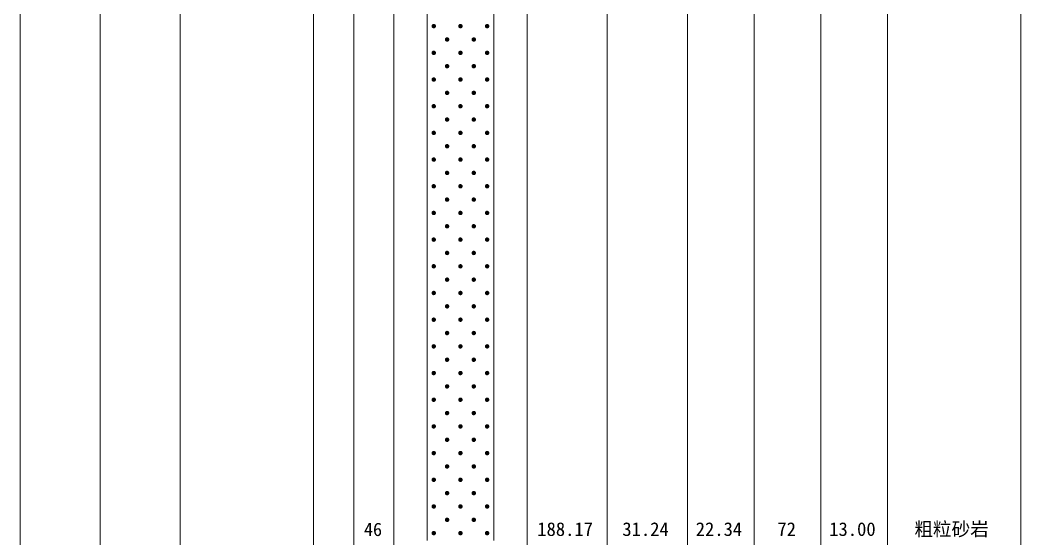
# Model space of a CAD drawing. Header units: inches. Extents: x -27 to 109, y -724 to 26.
# Drawn here: x 5.88 to 35.88, y -187.23 to -171.67 of the extents above; entities that cross this region are included whole.
import ezdxf

# ---------------------------------------------------------------- set-up
doc = ezdxf.new("R2010")
doc.units = ezdxf.units.IN
doc.header["$MEASUREMENT"] = 0
doc.layers.get('0').update_dxf_attribs({"lineweight": 0})
doc.styles.add('宋体', font='')
doc.styles.get('宋体').set_extended_font_data('宋体')

# ---------------------------------------------------------------- blocks, each defined once
blk = doc.blocks.new('lr_block_40')
at = {"true_color": 0x000000}
for points in [[(18.346, -171.871), (18.348, -171.854), (18.346, -171.837), (18.339, -171.82), (18.329, -171.807), (18.315, -171.796), (18.299, -171.789), (18.282, -171.787), (18.264, -171.789), (18.248, -171.796), (18.234, -171.807), (18.224, -171.82), (18.217, -171.837), (18.215, -171.854), (18.217, -171.871), (18.224, -171.887), (18.234, -171.901), (18.248, -171.911), (18.264, -171.918), (18.282, -171.92), (18.299, -171.918), (18.315, -171.911), (18.329, -171.901), (18.339, -171.887)], [(19.146, -171.871), (19.148, -171.854), (19.146, -171.837), (19.139, -171.82), (19.129, -171.807), (19.115, -171.796), (19.099, -171.789), (19.082, -171.787), (19.064, -171.789), (19.048, -171.796), (19.034, -171.807), (19.024, -171.82), (19.017, -171.837), (19.015, -171.854), (19.017, -171.871), (19.024, -171.887), (19.034, -171.901), (19.048, -171.911), (19.064, -171.918), (19.082, -171.92), (19.099, -171.918), (19.115, -171.911), (19.129, -171.901), (19.139, -171.887)], [(19.946, -171.871), (19.948, -171.854), (19.946, -171.837), (19.939, -171.82), (19.929, -171.807), (19.915, -171.796), (19.899, -171.789), (19.882, -171.787), (19.864, -171.789), (19.848, -171.796), (19.834, -171.807), (19.824, -171.82), (19.817, -171.837), (19.815, -171.854), (19.817, -171.871), (19.824, -171.887), (19.834, -171.901), (19.848, -171.911), (19.864, -171.918), (19.882, -171.92), (19.899, -171.918), (19.915, -171.911), (19.929, -171.901), (19.939, -171.887)], [(18.746, -172.271), (18.748, -172.254), (18.746, -172.237), (18.739, -172.22), (18.729, -172.207), (18.715, -172.196), (18.699, -172.189), (18.682, -172.187), (18.664, -172.189), (18.648, -172.196), (18.634, -172.207), (18.624, -172.22), (18.617, -172.237), (18.615, -172.254), (18.617, -172.271), (18.624, -172.287), (18.634, -172.301), (18.648, -172.311), (18.664, -172.318), (18.682, -172.32), (18.699, -172.318), (18.715, -172.311), (18.729, -172.301), (18.739, -172.287)], [(19.546, -172.271), (19.548, -172.254), (19.546, -172.237), (19.539, -172.22), (19.529, -172.207), (19.515, -172.196), (19.499, -172.189), (19.482, -172.187), (19.464, -172.189), (19.448, -172.196), (19.434, -172.207), (19.424, -172.22), (19.417, -172.237), (19.415, -172.254), (19.417, -172.271), (19.424, -172.287), (19.434, -172.301), (19.448, -172.311), (19.464, -172.318), (19.482, -172.32), (19.499, -172.318), (19.515, -172.311), (19.529, -172.301), (19.539, -172.287)], [(18.346, -172.671), (18.348, -172.654), (18.346, -172.637), (18.339, -172.62), (18.329, -172.607), (18.315, -172.596), (18.299, -172.589), (18.282, -172.587), (18.264, -172.589), (18.248, -172.596), (18.234, -172.607), (18.224, -172.62), (18.217, -172.637), (18.215, -172.654), (18.217, -172.671), (18.224, -172.687), (18.234, -172.701), (18.248, -172.711), (18.264, -172.718), (18.282, -172.72), (18.299, -172.718), (18.315, -172.711), (18.329, -172.701), (18.339, -172.687)], [(19.146, -172.671), (19.148, -172.654), (19.146, -172.637), (19.139, -172.62), (19.129, -172.607), (19.115, -172.596), (19.099, -172.589), (19.082, -172.587), (19.064, -172.589), (19.048, -172.596), (19.034, -172.607), (19.024, -172.62), (19.017, -172.637), (19.015, -172.654), (19.017, -172.671), (19.024, -172.687), (19.034, -172.701), (19.048, -172.711), (19.064, -172.718), (19.082, -172.72), (19.099, -172.718), (19.115, -172.711), (19.129, -172.701), (19.139, -172.687)], [(19.946, -172.671), (19.948, -172.654), (19.946, -172.637), (19.939, -172.62), (19.929, -172.607), (19.915, -172.596), (19.899, -172.589), (19.882, -172.587), (19.864, -172.589), (19.848, -172.596), (19.834, -172.607), (19.824, -172.62), (19.817, -172.637), (19.815, -172.654), (19.817, -172.671), (19.824, -172.687), (19.834, -172.701), (19.848, -172.711), (19.864, -172.718), (19.882, -172.72), (19.899, -172.718), (19.915, -172.711), (19.929, -172.701), (19.939, -172.687)], [(18.746, -173.071), (18.748, -173.054), (18.746, -173.037), (18.739, -173.02), (18.729, -173.007), (18.715, -172.996), (18.699, -172.989), (18.682, -172.987), (18.664, -172.989), (18.648, -172.996), (18.634, -173.007), (18.624, -173.02), (18.617, -173.037), (18.615, -173.054), (18.617, -173.071), (18.624, -173.087), (18.634, -173.101), (18.648, -173.111), (18.664, -173.118), (18.682, -173.12), (18.699, -173.118), (18.715, -173.111), (18.729, -173.101), (18.739, -173.087)], [(19.546, -173.071), (19.548, -173.054), (19.546, -173.037), (19.539, -173.02), (19.529, -173.007), (19.515, -172.996), (19.499, -172.989), (19.482, -172.987), (19.464, -172.989), (19.448, -172.996), (19.434, -173.007), (19.424, -173.02), (19.417, -173.037), (19.415, -173.054), (19.417, -173.071), (19.424, -173.087), (19.434, -173.101), (19.448, -173.111), (19.464, -173.118), (19.482, -173.12), (19.499, -173.118), (19.515, -173.111), (19.529, -173.101), (19.539, -173.087)], [(18.346, -173.471), (18.348, -173.454), (18.346, -173.437), (18.339, -173.42), (18.329, -173.407), (18.315, -173.396), (18.299, -173.389), (18.282, -173.387), (18.264, -173.389), (18.248, -173.396), (18.234, -173.407), (18.224, -173.42), (18.217, -173.437), (18.215, -173.454), (18.217, -173.471), (18.224, -173.487), (18.234, -173.501), (18.248, -173.511), (18.264, -173.518), (18.282, -173.52), (18.299, -173.518), (18.315, -173.511), (18.329, -173.501), (18.339, -173.487)], [(19.146, -173.471), (19.148, -173.454), (19.146, -173.437), (19.139, -173.42), (19.129, -173.407), (19.115, -173.396), (19.099, -173.389), (19.082, -173.387), (19.064, -173.389), (19.048, -173.396), (19.034, -173.407), (19.024, -173.42), (19.017, -173.437), (19.015, -173.454), (19.017, -173.471), (19.024, -173.487), (19.034, -173.501), (19.048, -173.511), (19.064, -173.518), (19.082, -173.52), (19.099, -173.518), (19.115, -173.511), (19.129, -173.501), (19.139, -173.487)], [(19.946, -173.471), (19.948, -173.454), (19.946, -173.437), (19.939, -173.42), (19.929, -173.407), (19.915, -173.396), (19.899, -173.389), (19.882, -173.387), (19.864, -173.389), (19.848, -173.396), (19.834, -173.407), (19.824, -173.42), (19.817, -173.437), (19.815, -173.454), (19.817, -173.471), (19.824, -173.487), (19.834, -173.501), (19.848, -173.511), (19.864, -173.518), (19.882, -173.52), (19.899, -173.518), (19.915, -173.511), (19.929, -173.501), (19.939, -173.487)], [(18.746, -173.871), (18.748, -173.854), (18.746, -173.837), (18.739, -173.82), (18.729, -173.807), (18.715, -173.796), (18.699, -173.789), (18.682, -173.787), (18.664, -173.789), (18.648, -173.796), (18.634, -173.807), (18.624, -173.82), (18.617, -173.837), (18.615, -173.854), (18.617, -173.871), (18.624, -173.887), (18.634, -173.901), (18.648, -173.911), (18.664, -173.918), (18.682, -173.92), (18.699, -173.918), (18.715, -173.911), (18.729, -173.901), (18.739, -173.887)], [(19.546, -173.871), (19.548, -173.854), (19.546, -173.837), (19.539, -173.82), (19.529, -173.807), (19.515, -173.796), (19.499, -173.789), (19.482, -173.787), (19.464, -173.789), (19.448, -173.796), (19.434, -173.807), (19.424, -173.82), (19.417, -173.837), (19.415, -173.854), (19.417, -173.871), (19.424, -173.887), (19.434, -173.901), (19.448, -173.911), (19.464, -173.918), (19.482, -173.92), (19.499, -173.918), (19.515, -173.911), (19.529, -173.901), (19.539, -173.887)], [(18.346, -174.271), (18.348, -174.254), (18.346, -174.237), (18.339, -174.22), (18.329, -174.207), (18.315, -174.196), (18.299, -174.189), (18.282, -174.187), (18.264, -174.189), (18.248, -174.196), (18.234, -174.207), (18.224, -174.22), (18.217, -174.237), (18.215, -174.254), (18.217, -174.271), (18.224, -174.287), (18.234, -174.301), (18.248, -174.311), (18.264, -174.318), (18.282, -174.32), (18.299, -174.318), (18.315, -174.311), (18.329, -174.301), (18.339, -174.287)], [(19.146, -174.271), (19.148, -174.254), (19.146, -174.237), (19.139, -174.22), (19.129, -174.207), (19.115, -174.196), (19.099, -174.189), (19.082, -174.187), (19.064, -174.189), (19.048, -174.196), (19.034, -174.207), (19.024, -174.22), (19.017, -174.237), (19.015, -174.254), (19.017, -174.271), (19.024, -174.287), (19.034, -174.301), (19.048, -174.311), (19.064, -174.318), (19.082, -174.32), (19.099, -174.318), (19.115, -174.311), (19.129, -174.301), (19.139, -174.287)], [(19.946, -174.271), (19.948, -174.254), (19.946, -174.237), (19.939, -174.22), (19.929, -174.207), (19.915, -174.196), (19.899, -174.189), (19.882, -174.187), (19.864, -174.189), (19.848, -174.196), (19.834, -174.207), (19.824, -174.22), (19.817, -174.237), (19.815, -174.254), (19.817, -174.271), (19.824, -174.287), (19.834, -174.301), (19.848, -174.311), (19.864, -174.318), (19.882, -174.32), (19.899, -174.318), (19.915, -174.311), (19.929, -174.301), (19.939, -174.287)], [(18.746, -174.671), (18.748, -174.654), (18.746, -174.637), (18.739, -174.62), (18.729, -174.607), (18.715, -174.596), (18.699, -174.589), (18.682, -174.587), (18.664, -174.589), (18.648, -174.596), (18.634, -174.607), (18.624, -174.62), (18.617, -174.637), (18.615, -174.654), (18.617, -174.671), (18.624, -174.687), (18.634, -174.701), (18.648, -174.711), (18.664, -174.718), (18.682, -174.72), (18.699, -174.718), (18.715, -174.711), (18.729, -174.701), (18.739, -174.687)], [(19.546, -174.671), (19.548, -174.654), (19.546, -174.637), (19.539, -174.62), (19.529, -174.607), (19.515, -174.596), (19.499, -174.589), (19.482, -174.587), (19.464, -174.589), (19.448, -174.596), (19.434, -174.607), (19.424, -174.62), (19.417, -174.637), (19.415, -174.654), (19.417, -174.671), (19.424, -174.687), (19.434, -174.701), (19.448, -174.711), (19.464, -174.718), (19.482, -174.72), (19.499, -174.718), (19.515, -174.711), (19.529, -174.701), (19.539, -174.687)], [(18.346, -175.071), (18.348, -175.054), (18.346, -175.037), (18.339, -175.02), (18.329, -175.007), (18.315, -174.996), (18.299, -174.989), (18.282, -174.987), (18.264, -174.989), (18.248, -174.996), (18.234, -175.007), (18.224, -175.02), (18.217, -175.037), (18.215, -175.054), (18.217, -175.071), (18.224, -175.087), (18.234, -175.101), (18.248, -175.111), (18.264, -175.118), (18.282, -175.12), (18.299, -175.118), (18.315, -175.111), (18.329, -175.101), (18.339, -175.087)], [(19.146, -175.071), (19.148, -175.054), (19.146, -175.037), (19.139, -175.02), (19.129, -175.007), (19.115, -174.996), (19.099, -174.989), (19.082, -174.987), (19.064, -174.989), (19.048, -174.996), (19.034, -175.007), (19.024, -175.02), (19.017, -175.037), (19.015, -175.054), (19.017, -175.071), (19.024, -175.087), (19.034, -175.101), (19.048, -175.111), (19.064, -175.118), (19.082, -175.12), (19.099, -175.118), (19.115, -175.111), (19.129, -175.101), (19.139, -175.087)], [(19.946, -175.071), (19.948, -175.054), (19.946, -175.037), (19.939, -175.02), (19.929, -175.007), (19.915, -174.996), (19.899, -174.989), (19.882, -174.987), (19.864, -174.989), (19.848, -174.996), (19.834, -175.007), (19.824, -175.02), (19.817, -175.037), (19.815, -175.054), (19.817, -175.071), (19.824, -175.087), (19.834, -175.101), (19.848, -175.111), (19.864, -175.118), (19.882, -175.12), (19.899, -175.118), (19.915, -175.111), (19.929, -175.101), (19.939, -175.087)], [(18.746, -175.471), (18.748, -175.454), (18.746, -175.437), (18.739, -175.42), (18.729, -175.407), (18.715, -175.396), (18.699, -175.389), (18.682, -175.387), (18.664, -175.389), (18.648, -175.396), (18.634, -175.407), (18.624, -175.42), (18.617, -175.437), (18.615, -175.454), (18.617, -175.471), (18.624, -175.487), (18.634, -175.501), (18.648, -175.511), (18.664, -175.518), (18.682, -175.52), (18.699, -175.518), (18.715, -175.511), (18.729, -175.501), (18.739, -175.487)], [(19.546, -175.471), (19.548, -175.454), (19.546, -175.437), (19.539, -175.42), (19.529, -175.407), (19.515, -175.396), (19.499, -175.389), (19.482, -175.387), (19.464, -175.389), (19.448, -175.396), (19.434, -175.407), (19.424, -175.42), (19.417, -175.437), (19.415, -175.454), (19.417, -175.471), (19.424, -175.487), (19.434, -175.501), (19.448, -175.511), (19.464, -175.518), (19.482, -175.52), (19.499, -175.518), (19.515, -175.511), (19.529, -175.501), (19.539, -175.487)], [(18.346, -175.871), (18.348, -175.854), (18.346, -175.837), (18.339, -175.82), (18.329, -175.807), (18.315, -175.796), (18.299, -175.789), (18.282, -175.787), (18.264, -175.789), (18.248, -175.796), (18.234, -175.807), (18.224, -175.82), (18.217, -175.837), (18.215, -175.854), (18.217, -175.871), (18.224, -175.887), (18.234, -175.901), (18.248, -175.911), (18.264, -175.918), (18.282, -175.92), (18.299, -175.918), (18.315, -175.911), (18.329, -175.901), (18.339, -175.887)], [(19.146, -175.871), (19.148, -175.854), (19.146, -175.837), (19.139, -175.82), (19.129, -175.807), (19.115, -175.796), (19.099, -175.789), (19.082, -175.787), (19.064, -175.789), (19.048, -175.796), (19.034, -175.807), (19.024, -175.82), (19.017, -175.837), (19.015, -175.854), (19.017, -175.871), (19.024, -175.887), (19.034, -175.901), (19.048, -175.911), (19.064, -175.918), (19.082, -175.92), (19.099, -175.918), (19.115, -175.911), (19.129, -175.901), (19.139, -175.887)], [(19.946, -175.871), (19.948, -175.854), (19.946, -175.837), (19.939, -175.82), (19.929, -175.807), (19.915, -175.796), (19.899, -175.789), (19.882, -175.787), (19.864, -175.789), (19.848, -175.796), (19.834, -175.807), (19.824, -175.82), (19.817, -175.837), (19.815, -175.854), (19.817, -175.871), (19.824, -175.887), (19.834, -175.901), (19.848, -175.911), (19.864, -175.918), (19.882, -175.92), (19.899, -175.918), (19.915, -175.911), (19.929, -175.901), (19.939, -175.887)], [(18.746, -176.271), (18.748, -176.254), (18.746, -176.237), (18.739, -176.22), (18.729, -176.207), (18.715, -176.196), (18.699, -176.189), (18.682, -176.187), (18.664, -176.189), (18.648, -176.196), (18.634, -176.207), (18.624, -176.22), (18.617, -176.237), (18.615, -176.254), (18.617, -176.271), (18.624, -176.287), (18.634, -176.301), (18.648, -176.311), (18.664, -176.318), (18.682, -176.32), (18.699, -176.318), (18.715, -176.311), (18.729, -176.301), (18.739, -176.287)], [(19.546, -176.271), (19.548, -176.254), (19.546, -176.237), (19.539, -176.22), (19.529, -176.207), (19.515, -176.196), (19.499, -176.189), (19.482, -176.187), (19.464, -176.189), (19.448, -176.196), (19.434, -176.207), (19.424, -176.22), (19.417, -176.237), (19.415, -176.254), (19.417, -176.271), (19.424, -176.287), (19.434, -176.301), (19.448, -176.311), (19.464, -176.318), (19.482, -176.32), (19.499, -176.318), (19.515, -176.311), (19.529, -176.301), (19.539, -176.287)], [(18.346, -176.671), (18.348, -176.654), (18.346, -176.637), (18.339, -176.62), (18.329, -176.607), (18.315, -176.596), (18.299, -176.589), (18.282, -176.587), (18.264, -176.589), (18.248, -176.596), (18.234, -176.607), (18.224, -176.62), (18.217, -176.637), (18.215, -176.654), (18.217, -176.671), (18.224, -176.687), (18.234, -176.701), (18.248, -176.711), (18.264, -176.718), (18.282, -176.72), (18.299, -176.718), (18.315, -176.711), (18.329, -176.701), (18.339, -176.687)], [(19.146, -176.671), (19.148, -176.654), (19.146, -176.637), (19.139, -176.62), (19.129, -176.607), (19.115, -176.596), (19.099, -176.589), (19.082, -176.587), (19.064, -176.589), (19.048, -176.596), (19.034, -176.607), (19.024, -176.62), (19.017, -176.637), (19.015, -176.654), (19.017, -176.671), (19.024, -176.687), (19.034, -176.701), (19.048, -176.711), (19.064, -176.718), (19.082, -176.72), (19.099, -176.718), (19.115, -176.711), (19.129, -176.701), (19.139, -176.687)], [(19.946, -176.671), (19.948, -176.654), (19.946, -176.637), (19.939, -176.62), (19.929, -176.607), (19.915, -176.596), (19.899, -176.589), (19.882, -176.587), (19.864, -176.589), (19.848, -176.596), (19.834, -176.607), (19.824, -176.62), (19.817, -176.637), (19.815, -176.654), (19.817, -176.671), (19.824, -176.687), (19.834, -176.701), (19.848, -176.711), (19.864, -176.718), (19.882, -176.72), (19.899, -176.718), (19.915, -176.711), (19.929, -176.701), (19.939, -176.687)], [(18.746, -177.071), (18.748, -177.054), (18.746, -177.037), (18.739, -177.02), (18.729, -177.007), (18.715, -176.996), (18.699, -176.989), (18.682, -176.987), (18.664, -176.989), (18.648, -176.996), (18.634, -177.007), (18.624, -177.02), (18.617, -177.037), (18.615, -177.054), (18.617, -177.071), (18.624, -177.087), (18.634, -177.101), (18.648, -177.111), (18.664, -177.118), (18.682, -177.12), (18.699, -177.118), (18.715, -177.111), (18.729, -177.101), (18.739, -177.087)], [(19.546, -177.071), (19.548, -177.054), (19.546, -177.037), (19.539, -177.02), (19.529, -177.007), (19.515, -176.996), (19.499, -176.989), (19.482, -176.987), (19.464, -176.989), (19.448, -176.996), (19.434, -177.007), (19.424, -177.02), (19.417, -177.037), (19.415, -177.054), (19.417, -177.071), (19.424, -177.087), (19.434, -177.101), (19.448, -177.111), (19.464, -177.118), (19.482, -177.12), (19.499, -177.118), (19.515, -177.111), (19.529, -177.101), (19.539, -177.087)], [(18.346, -177.471), (18.348, -177.454), (18.346, -177.437), (18.339, -177.42), (18.329, -177.407), (18.315, -177.396), (18.299, -177.389), (18.282, -177.387), (18.264, -177.389), (18.248, -177.396), (18.234, -177.407), (18.224, -177.42), (18.217, -177.437), (18.215, -177.454), (18.217, -177.471), (18.224, -177.487), (18.234, -177.501), (18.248, -177.511), (18.264, -177.518), (18.282, -177.52), (18.299, -177.518), (18.315, -177.511), (18.329, -177.501), (18.339, -177.487)], [(19.146, -177.471), (19.148, -177.454), (19.146, -177.437), (19.139, -177.42), (19.129, -177.407), (19.115, -177.396), (19.099, -177.389), (19.082, -177.387), (19.064, -177.389), (19.048, -177.396), (19.034, -177.407), (19.024, -177.42), (19.017, -177.437), (19.015, -177.454), (19.017, -177.471), (19.024, -177.487), (19.034, -177.501), (19.048, -177.511), (19.064, -177.518), (19.082, -177.52), (19.099, -177.518), (19.115, -177.511), (19.129, -177.501), (19.139, -177.487)], [(19.946, -177.471), (19.948, -177.454), (19.946, -177.437), (19.939, -177.42), (19.929, -177.407), (19.915, -177.396), (19.899, -177.389), (19.882, -177.387), (19.864, -177.389), (19.848, -177.396), (19.834, -177.407), (19.824, -177.42), (19.817, -177.437), (19.815, -177.454), (19.817, -177.471), (19.824, -177.487), (19.834, -177.501), (19.848, -177.511), (19.864, -177.518), (19.882, -177.52), (19.899, -177.518), (19.915, -177.511), (19.929, -177.501), (19.939, -177.487)], [(18.746, -177.871), (18.748, -177.854), (18.746, -177.837), (18.739, -177.82), (18.729, -177.807), (18.715, -177.796), (18.699, -177.789), (18.682, -177.787), (18.664, -177.789), (18.648, -177.796), (18.634, -177.807), (18.624, -177.82), (18.617, -177.837), (18.615, -177.854), (18.617, -177.871), (18.624, -177.887), (18.634, -177.901), (18.648, -177.911), (18.664, -177.918), (18.682, -177.92), (18.699, -177.918), (18.715, -177.911), (18.729, -177.901), (18.739, -177.887)], [(19.546, -177.871), (19.548, -177.854), (19.546, -177.837), (19.539, -177.82), (19.529, -177.807), (19.515, -177.796), (19.499, -177.789), (19.482, -177.787), (19.464, -177.789), (19.448, -177.796), (19.434, -177.807), (19.424, -177.82), (19.417, -177.837), (19.415, -177.854), (19.417, -177.871), (19.424, -177.887), (19.434, -177.901), (19.448, -177.911), (19.464, -177.918), (19.482, -177.92), (19.499, -177.918), (19.515, -177.911), (19.529, -177.901), (19.539, -177.887)], [(18.346, -178.271), (18.348, -178.254), (18.346, -178.237), (18.339, -178.22), (18.329, -178.207), (18.315, -178.196), (18.299, -178.189), (18.282, -178.187), (18.264, -178.189), (18.248, -178.196), (18.234, -178.207), (18.224, -178.22), (18.217, -178.237), (18.215, -178.254), (18.217, -178.271), (18.224, -178.287), (18.234, -178.301), (18.248, -178.311), (18.264, -178.318), (18.282, -178.32), (18.299, -178.318), (18.315, -178.311), (18.329, -178.301), (18.339, -178.287)], [(19.146, -178.271), (19.148, -178.254), (19.146, -178.237), (19.139, -178.22), (19.129, -178.207), (19.115, -178.196), (19.099, -178.189), (19.082, -178.187), (19.064, -178.189), (19.048, -178.196), (19.034, -178.207), (19.024, -178.22), (19.017, -178.237), (19.015, -178.254), (19.017, -178.271), (19.024, -178.287), (19.034, -178.301), (19.048, -178.311), (19.064, -178.318), (19.082, -178.32), (19.099, -178.318), (19.115, -178.311), (19.129, -178.301), (19.139, -178.287)], [(19.946, -178.271), (19.948, -178.254), (19.946, -178.237), (19.939, -178.22), (19.929, -178.207), (19.915, -178.196), (19.899, -178.189), (19.882, -178.187), (19.864, -178.189), (19.848, -178.196), (19.834, -178.207), (19.824, -178.22), (19.817, -178.237), (19.815, -178.254), (19.817, -178.271), (19.824, -178.287), (19.834, -178.301), (19.848, -178.311), (19.864, -178.318), (19.882, -178.32), (19.899, -178.318), (19.915, -178.311), (19.929, -178.301), (19.939, -178.287)], [(18.746, -178.671), (18.748, -178.654), (18.746, -178.637), (18.739, -178.62), (18.729, -178.607), (18.715, -178.596), (18.699, -178.589), (18.682, -178.587), (18.664, -178.589), (18.648, -178.596), (18.634, -178.607), (18.624, -178.62), (18.617, -178.637), (18.615, -178.654), (18.617, -178.671), (18.624, -178.687), (18.634, -178.701), (18.648, -178.711), (18.664, -178.718), (18.682, -178.72), (18.699, -178.718), (18.715, -178.711), (18.729, -178.701), (18.739, -178.687)], [(19.546, -178.671), (19.548, -178.654), (19.546, -178.637), (19.539, -178.62), (19.529, -178.607), (19.515, -178.596), (19.499, -178.589), (19.482, -178.587), (19.464, -178.589), (19.448, -178.596), (19.434, -178.607), (19.424, -178.62), (19.417, -178.637), (19.415, -178.654), (19.417, -178.671), (19.424, -178.687), (19.434, -178.701), (19.448, -178.711), (19.464, -178.718), (19.482, -178.72), (19.499, -178.718), (19.515, -178.711), (19.529, -178.701), (19.539, -178.687)], [(18.346, -179.071), (18.348, -179.054), (18.346, -179.037), (18.339, -179.02), (18.329, -179.007), (18.315, -178.996), (18.299, -178.989), (18.282, -178.987), (18.264, -178.989), (18.248, -178.996), (18.234, -179.007), (18.224, -179.02), (18.217, -179.037), (18.215, -179.054), (18.217, -179.071), (18.224, -179.087), (18.234, -179.101), (18.248, -179.111), (18.264, -179.118), (18.282, -179.12), (18.299, -179.118), (18.315, -179.111), (18.329, -179.101), (18.339, -179.087)], [(19.146, -179.071), (19.148, -179.054), (19.146, -179.037), (19.139, -179.02), (19.129, -179.007), (19.115, -178.996), (19.099, -178.989), (19.082, -178.987), (19.064, -178.989), (19.048, -178.996), (19.034, -179.007), (19.024, -179.02), (19.017, -179.037), (19.015, -179.054), (19.017, -179.071), (19.024, -179.087), (19.034, -179.101), (19.048, -179.111), (19.064, -179.118), (19.082, -179.12), (19.099, -179.118), (19.115, -179.111), (19.129, -179.101), (19.139, -179.087)], [(19.946, -179.071), (19.948, -179.054), (19.946, -179.037), (19.939, -179.02), (19.929, -179.007), (19.915, -178.996), (19.899, -178.989), (19.882, -178.987), (19.864, -178.989), (19.848, -178.996), (19.834, -179.007), (19.824, -179.02), (19.817, -179.037), (19.815, -179.054), (19.817, -179.071), (19.824, -179.087), (19.834, -179.101), (19.848, -179.111), (19.864, -179.118), (19.882, -179.12), (19.899, -179.118), (19.915, -179.111), (19.929, -179.101), (19.939, -179.087)], [(18.746, -179.471), (18.748, -179.454), (18.746, -179.437), (18.739, -179.42), (18.729, -179.407), (18.715, -179.396), (18.699, -179.389), (18.682, -179.387), (18.664, -179.389), (18.648, -179.396), (18.634, -179.407), (18.624, -179.42), (18.617, -179.437), (18.615, -179.454), (18.617, -179.471), (18.624, -179.487), (18.634, -179.501), (18.648, -179.511), (18.664, -179.518), (18.682, -179.52), (18.699, -179.518), (18.715, -179.511), (18.729, -179.501), (18.739, -179.487)], [(19.546, -179.471), (19.548, -179.454), (19.546, -179.437), (19.539, -179.42), (19.529, -179.407), (19.515, -179.396), (19.499, -179.389), (19.482, -179.387), (19.464, -179.389), (19.448, -179.396), (19.434, -179.407), (19.424, -179.42), (19.417, -179.437), (19.415, -179.454), (19.417, -179.471), (19.424, -179.487), (19.434, -179.501), (19.448, -179.511), (19.464, -179.518), (19.482, -179.52), (19.499, -179.518), (19.515, -179.511), (19.529, -179.501), (19.539, -179.487)], [(18.346, -179.871), (18.348, -179.854), (18.346, -179.837), (18.339, -179.82), (18.329, -179.807), (18.315, -179.796), (18.299, -179.789), (18.282, -179.787), (18.264, -179.789), (18.248, -179.796), (18.234, -179.807), (18.224, -179.82), (18.217, -179.837), (18.215, -179.854), (18.217, -179.871), (18.224, -179.887), (18.234, -179.901), (18.248, -179.911), (18.264, -179.918), (18.282, -179.92), (18.299, -179.918), (18.315, -179.911), (18.329, -179.901), (18.339, -179.887)], [(19.146, -179.871), (19.148, -179.854), (19.146, -179.837), (19.139, -179.82), (19.129, -179.807), (19.115, -179.796), (19.099, -179.789), (19.082, -179.787), (19.064, -179.789), (19.048, -179.796), (19.034, -179.807), (19.024, -179.82), (19.017, -179.837), (19.015, -179.854), (19.017, -179.871), (19.024, -179.887), (19.034, -179.901), (19.048, -179.911), (19.064, -179.918), (19.082, -179.92), (19.099, -179.918), (19.115, -179.911), (19.129, -179.901), (19.139, -179.887)], [(19.946, -179.871), (19.948, -179.854), (19.946, -179.837), (19.939, -179.82), (19.929, -179.807), (19.915, -179.796), (19.899, -179.789), (19.882, -179.787), (19.864, -179.789), (19.848, -179.796), (19.834, -179.807), (19.824, -179.82), (19.817, -179.837), (19.815, -179.854), (19.817, -179.871), (19.824, -179.887), (19.834, -179.901), (19.848, -179.911), (19.864, -179.918), (19.882, -179.92), (19.899, -179.918), (19.915, -179.911), (19.929, -179.901), (19.939, -179.887)], [(18.746, -180.271), (18.748, -180.254), (18.746, -180.237), (18.739, -180.22), (18.729, -180.207), (18.715, -180.196), (18.699, -180.189), (18.682, -180.187), (18.664, -180.189), (18.648, -180.196), (18.634, -180.207), (18.624, -180.22), (18.617, -180.237), (18.615, -180.254), (18.617, -180.271), (18.624, -180.287), (18.634, -180.301), (18.648, -180.311), (18.664, -180.318), (18.682, -180.32), (18.699, -180.318), (18.715, -180.311), (18.729, -180.301), (18.739, -180.287)], [(19.546, -180.271), (19.548, -180.254), (19.546, -180.237), (19.539, -180.22), (19.529, -180.207), (19.515, -180.196), (19.499, -180.189), (19.482, -180.187), (19.464, -180.189), (19.448, -180.196), (19.434, -180.207), (19.424, -180.22), (19.417, -180.237), (19.415, -180.254), (19.417, -180.271), (19.424, -180.287), (19.434, -180.301), (19.448, -180.311), (19.464, -180.318), (19.482, -180.32), (19.499, -180.318), (19.515, -180.311), (19.529, -180.301), (19.539, -180.287)], [(18.346, -180.671), (18.348, -180.654), (18.346, -180.637), (18.339, -180.62), (18.329, -180.607), (18.315, -180.596), (18.299, -180.589), (18.282, -180.587), (18.264, -180.589), (18.248, -180.596), (18.234, -180.607), (18.224, -180.62), (18.217, -180.637), (18.215, -180.654), (18.217, -180.671), (18.224, -180.687), (18.234, -180.701), (18.248, -180.711), (18.264, -180.718), (18.282, -180.72), (18.299, -180.718), (18.315, -180.711), (18.329, -180.701), (18.339, -180.687)], [(19.146, -180.671), (19.148, -180.654), (19.146, -180.637), (19.139, -180.62), (19.129, -180.607), (19.115, -180.596), (19.099, -180.589), (19.082, -180.587), (19.064, -180.589), (19.048, -180.596), (19.034, -180.607), (19.024, -180.62), (19.017, -180.637), (19.015, -180.654), (19.017, -180.671), (19.024, -180.687), (19.034, -180.701), (19.048, -180.711), (19.064, -180.718), (19.082, -180.72), (19.099, -180.718), (19.115, -180.711), (19.129, -180.701), (19.139, -180.687)], [(19.946, -180.671), (19.948, -180.654), (19.946, -180.637), (19.939, -180.62), (19.929, -180.607), (19.915, -180.596), (19.899, -180.589), (19.882, -180.587), (19.864, -180.589), (19.848, -180.596), (19.834, -180.607), (19.824, -180.62), (19.817, -180.637), (19.815, -180.654), (19.817, -180.671), (19.824, -180.687), (19.834, -180.701), (19.848, -180.711), (19.864, -180.718), (19.882, -180.72), (19.899, -180.718), (19.915, -180.711), (19.929, -180.701), (19.939, -180.687)], [(18.746, -181.071), (18.748, -181.054), (18.746, -181.037), (18.739, -181.02), (18.729, -181.007), (18.715, -180.996), (18.699, -180.989), (18.682, -180.987), (18.664, -180.989), (18.648, -180.996), (18.634, -181.007), (18.624, -181.02), (18.617, -181.037), (18.615, -181.054), (18.617, -181.071), (18.624, -181.087), (18.634, -181.101), (18.648, -181.111), (18.664, -181.118), (18.682, -181.12), (18.699, -181.118), (18.715, -181.111), (18.729, -181.101), (18.739, -181.087)], [(19.546, -181.071), (19.548, -181.054), (19.546, -181.037), (19.539, -181.02), (19.529, -181.007), (19.515, -180.996), (19.499, -180.989), (19.482, -180.987), (19.464, -180.989), (19.448, -180.996), (19.434, -181.007), (19.424, -181.02), (19.417, -181.037), (19.415, -181.054), (19.417, -181.071), (19.424, -181.087), (19.434, -181.101), (19.448, -181.111), (19.464, -181.118), (19.482, -181.12), (19.499, -181.118), (19.515, -181.111), (19.529, -181.101), (19.539, -181.087)], [(18.346, -181.471), (18.348, -181.454), (18.346, -181.437), (18.339, -181.42), (18.329, -181.407), (18.315, -181.396), (18.299, -181.389), (18.282, -181.387), (18.264, -181.389), (18.248, -181.396), (18.234, -181.407), (18.224, -181.42), (18.217, -181.437), (18.215, -181.454), (18.217, -181.471), (18.224, -181.487), (18.234, -181.501), (18.248, -181.511), (18.264, -181.518), (18.282, -181.52), (18.299, -181.518), (18.315, -181.511), (18.329, -181.501), (18.339, -181.487)], [(19.146, -181.471), (19.148, -181.454), (19.146, -181.437), (19.139, -181.42), (19.129, -181.407), (19.115, -181.396), (19.099, -181.389), (19.082, -181.387), (19.064, -181.389), (19.048, -181.396), (19.034, -181.407), (19.024, -181.42), (19.017, -181.437), (19.015, -181.454), (19.017, -181.471), (19.024, -181.487), (19.034, -181.501), (19.048, -181.511), (19.064, -181.518), (19.082, -181.52), (19.099, -181.518), (19.115, -181.511), (19.129, -181.501), (19.139, -181.487)], [(19.946, -181.471), (19.948, -181.454), (19.946, -181.437), (19.939, -181.42), (19.929, -181.407), (19.915, -181.396), (19.899, -181.389), (19.882, -181.387), (19.864, -181.389), (19.848, -181.396), (19.834, -181.407), (19.824, -181.42), (19.817, -181.437), (19.815, -181.454), (19.817, -181.471), (19.824, -181.487), (19.834, -181.501), (19.848, -181.511), (19.864, -181.518), (19.882, -181.52), (19.899, -181.518), (19.915, -181.511), (19.929, -181.501), (19.939, -181.487)], [(18.746, -181.871), (18.748, -181.854), (18.746, -181.837), (18.739, -181.82), (18.729, -181.807), (18.715, -181.796), (18.699, -181.789), (18.682, -181.787), (18.664, -181.789), (18.648, -181.796), (18.634, -181.807), (18.624, -181.82), (18.617, -181.837), (18.615, -181.854), (18.617, -181.871), (18.624, -181.887), (18.634, -181.901), (18.648, -181.911), (18.664, -181.918), (18.682, -181.92), (18.699, -181.918), (18.715, -181.911), (18.729, -181.901), (18.739, -181.887)], [(19.546, -181.871), (19.548, -181.854), (19.546, -181.837), (19.539, -181.82), (19.529, -181.807), (19.515, -181.796), (19.499, -181.789), (19.482, -181.787), (19.464, -181.789), (19.448, -181.796), (19.434, -181.807), (19.424, -181.82), (19.417, -181.837), (19.415, -181.854), (19.417, -181.871), (19.424, -181.887), (19.434, -181.901), (19.448, -181.911), (19.464, -181.918), (19.482, -181.92), (19.499, -181.918), (19.515, -181.911), (19.529, -181.901), (19.539, -181.887)], [(18.346, -182.271), (18.348, -182.254), (18.346, -182.237), (18.339, -182.22), (18.329, -182.207), (18.315, -182.196), (18.299, -182.189), (18.282, -182.187), (18.264, -182.189), (18.248, -182.196), (18.234, -182.207), (18.224, -182.22), (18.217, -182.237), (18.215, -182.254), (18.217, -182.271), (18.224, -182.287), (18.234, -182.301), (18.248, -182.311), (18.264, -182.318), (18.282, -182.32), (18.299, -182.318), (18.315, -182.311), (18.329, -182.301), (18.339, -182.287)], [(19.146, -182.271), (19.148, -182.254), (19.146, -182.237), (19.139, -182.22), (19.129, -182.207), (19.115, -182.196), (19.099, -182.189), (19.082, -182.187), (19.064, -182.189), (19.048, -182.196), (19.034, -182.207), (19.024, -182.22), (19.017, -182.237), (19.015, -182.254), (19.017, -182.271), (19.024, -182.287), (19.034, -182.301), (19.048, -182.311), (19.064, -182.318), (19.082, -182.32), (19.099, -182.318), (19.115, -182.311), (19.129, -182.301), (19.139, -182.287)], [(19.946, -182.271), (19.948, -182.254), (19.946, -182.237), (19.939, -182.22), (19.929, -182.207), (19.915, -182.196), (19.899, -182.189), (19.882, -182.187), (19.864, -182.189), (19.848, -182.196), (19.834, -182.207), (19.824, -182.22), (19.817, -182.237), (19.815, -182.254), (19.817, -182.271), (19.824, -182.287), (19.834, -182.301), (19.848, -182.311), (19.864, -182.318), (19.882, -182.32), (19.899, -182.318), (19.915, -182.311), (19.929, -182.301), (19.939, -182.287)], [(18.746, -182.671), (18.748, -182.654), (18.746, -182.637), (18.739, -182.62), (18.729, -182.607), (18.715, -182.596), (18.699, -182.589), (18.682, -182.587), (18.664, -182.589), (18.648, -182.596), (18.634, -182.607), (18.624, -182.62), (18.617, -182.637), (18.615, -182.654), (18.617, -182.671), (18.624, -182.687), (18.634, -182.701), (18.648, -182.711), (18.664, -182.718), (18.682, -182.72), (18.699, -182.718), (18.715, -182.711), (18.729, -182.701), (18.739, -182.687)], [(19.546, -182.671), (19.548, -182.654), (19.546, -182.637), (19.539, -182.62), (19.529, -182.607), (19.515, -182.596), (19.499, -182.589), (19.482, -182.587), (19.464, -182.589), (19.448, -182.596), (19.434, -182.607), (19.424, -182.62), (19.417, -182.637), (19.415, -182.654), (19.417, -182.671), (19.424, -182.687), (19.434, -182.701), (19.448, -182.711), (19.464, -182.718), (19.482, -182.72), (19.499, -182.718), (19.515, -182.711), (19.529, -182.701), (19.539, -182.687)], [(18.346, -183.071), (18.348, -183.054), (18.346, -183.037), (18.339, -183.02), (18.329, -183.007), (18.315, -182.996), (18.299, -182.989), (18.282, -182.987), (18.264, -182.989), (18.248, -182.996), (18.234, -183.007), (18.224, -183.02), (18.217, -183.037), (18.215, -183.054), (18.217, -183.071), (18.224, -183.087), (18.234, -183.101), (18.248, -183.111), (18.264, -183.118), (18.282, -183.12), (18.299, -183.118), (18.315, -183.111), (18.329, -183.101), (18.339, -183.087)], [(19.146, -183.071), (19.148, -183.054), (19.146, -183.037), (19.139, -183.02), (19.129, -183.007), (19.115, -182.996), (19.099, -182.989), (19.082, -182.987), (19.064, -182.989), (19.048, -182.996), (19.034, -183.007), (19.024, -183.02), (19.017, -183.037), (19.015, -183.054), (19.017, -183.071), (19.024, -183.087), (19.034, -183.101), (19.048, -183.111), (19.064, -183.118), (19.082, -183.12), (19.099, -183.118), (19.115, -183.111), (19.129, -183.101), (19.139, -183.087)], [(19.946, -183.071), (19.948, -183.054), (19.946, -183.037), (19.939, -183.02), (19.929, -183.007), (19.915, -182.996), (19.899, -182.989), (19.882, -182.987), (19.864, -182.989), (19.848, -182.996), (19.834, -183.007), (19.824, -183.02), (19.817, -183.037), (19.815, -183.054), (19.817, -183.071), (19.824, -183.087), (19.834, -183.101), (19.848, -183.111), (19.864, -183.118), (19.882, -183.12), (19.899, -183.118), (19.915, -183.111), (19.929, -183.101), (19.939, -183.087)], [(18.746, -183.471), (18.748, -183.454), (18.746, -183.437), (18.739, -183.42), (18.729, -183.407), (18.715, -183.396), (18.699, -183.389), (18.682, -183.387), (18.664, -183.389), (18.648, -183.396), (18.634, -183.407), (18.624, -183.42), (18.617, -183.437), (18.615, -183.454), (18.617, -183.471), (18.624, -183.487), (18.634, -183.501), (18.648, -183.511), (18.664, -183.518), (18.682, -183.52), (18.699, -183.518), (18.715, -183.511), (18.729, -183.501), (18.739, -183.487)], [(19.546, -183.471), (19.548, -183.454), (19.546, -183.437), (19.539, -183.42), (19.529, -183.407), (19.515, -183.396), (19.499, -183.389), (19.482, -183.387), (19.464, -183.389), (19.448, -183.396), (19.434, -183.407), (19.424, -183.42), (19.417, -183.437), (19.415, -183.454), (19.417, -183.471), (19.424, -183.487), (19.434, -183.501), (19.448, -183.511), (19.464, -183.518), (19.482, -183.52), (19.499, -183.518), (19.515, -183.511), (19.529, -183.501), (19.539, -183.487)], [(18.346, -183.871), (18.348, -183.854), (18.346, -183.837), (18.339, -183.82), (18.329, -183.807), (18.315, -183.796), (18.299, -183.789), (18.282, -183.787), (18.264, -183.789), (18.248, -183.796), (18.234, -183.807), (18.224, -183.82), (18.217, -183.837), (18.215, -183.854), (18.217, -183.871), (18.224, -183.887), (18.234, -183.901), (18.248, -183.911), (18.264, -183.918), (18.282, -183.92), (18.299, -183.918), (18.315, -183.911), (18.329, -183.901), (18.339, -183.887)], [(19.146, -183.871), (19.148, -183.854), (19.146, -183.837), (19.139, -183.82), (19.129, -183.807), (19.115, -183.796), (19.099, -183.789), (19.082, -183.787), (19.064, -183.789), (19.048, -183.796), (19.034, -183.807), (19.024, -183.82), (19.017, -183.837), (19.015, -183.854), (19.017, -183.871), (19.024, -183.887), (19.034, -183.901), (19.048, -183.911), (19.064, -183.918), (19.082, -183.92), (19.099, -183.918), (19.115, -183.911), (19.129, -183.901), (19.139, -183.887)], [(19.946, -183.871), (19.948, -183.854), (19.946, -183.837), (19.939, -183.82), (19.929, -183.807), (19.915, -183.796), (19.899, -183.789), (19.882, -183.787), (19.864, -183.789), (19.848, -183.796), (19.834, -183.807), (19.824, -183.82), (19.817, -183.837), (19.815, -183.854), (19.817, -183.871), (19.824, -183.887), (19.834, -183.901), (19.848, -183.911), (19.864, -183.918), (19.882, -183.92), (19.899, -183.918), (19.915, -183.911), (19.929, -183.901), (19.939, -183.887)], [(18.746, -184.271), (18.748, -184.254), (18.746, -184.237), (18.739, -184.22), (18.729, -184.207), (18.715, -184.196), (18.699, -184.189), (18.682, -184.187), (18.664, -184.189), (18.648, -184.196), (18.634, -184.207), (18.624, -184.22), (18.617, -184.237), (18.615, -184.254), (18.617, -184.271), (18.624, -184.287), (18.634, -184.301), (18.648, -184.311), (18.664, -184.318), (18.682, -184.32), (18.699, -184.318), (18.715, -184.311), (18.729, -184.301), (18.739, -184.287)], [(19.546, -184.271), (19.548, -184.254), (19.546, -184.237), (19.539, -184.22), (19.529, -184.207), (19.515, -184.196), (19.499, -184.189), (19.482, -184.187), (19.464, -184.189), (19.448, -184.196), (19.434, -184.207), (19.424, -184.22), (19.417, -184.237), (19.415, -184.254), (19.417, -184.271), (19.424, -184.287), (19.434, -184.301), (19.448, -184.311), (19.464, -184.318), (19.482, -184.32), (19.499, -184.318), (19.515, -184.311), (19.529, -184.301), (19.539, -184.287)], [(18.346, -184.671), (18.348, -184.654), (18.346, -184.637), (18.339, -184.62), (18.329, -184.607), (18.315, -184.596), (18.299, -184.589), (18.282, -184.587), (18.264, -184.589), (18.248, -184.596), (18.234, -184.607), (18.224, -184.62), (18.217, -184.637), (18.215, -184.654), (18.217, -184.671), (18.224, -184.687), (18.234, -184.701), (18.248, -184.711), (18.264, -184.718), (18.282, -184.72), (18.299, -184.718), (18.315, -184.711), (18.329, -184.701), (18.339, -184.687)], [(19.146, -184.671), (19.148, -184.654), (19.146, -184.637), (19.139, -184.62), (19.129, -184.607), (19.115, -184.596), (19.099, -184.589), (19.082, -184.587), (19.064, -184.589), (19.048, -184.596), (19.034, -184.607), (19.024, -184.62), (19.017, -184.637), (19.015, -184.654), (19.017, -184.671), (19.024, -184.687), (19.034, -184.701), (19.048, -184.711), (19.064, -184.718), (19.082, -184.72), (19.099, -184.718), (19.115, -184.711), (19.129, -184.701), (19.139, -184.687)], [(19.946, -184.671), (19.948, -184.654), (19.946, -184.637), (19.939, -184.62), (19.929, -184.607), (19.915, -184.596), (19.899, -184.589), (19.882, -184.587), (19.864, -184.589), (19.848, -184.596), (19.834, -184.607), (19.824, -184.62), (19.817, -184.637), (19.815, -184.654), (19.817, -184.671), (19.824, -184.687), (19.834, -184.701), (19.848, -184.711), (19.864, -184.718), (19.882, -184.72), (19.899, -184.718), (19.915, -184.711), (19.929, -184.701), (19.939, -184.687)], [(18.746, -185.071), (18.748, -185.054), (18.746, -185.037), (18.739, -185.02), (18.729, -185.007), (18.715, -184.996), (18.699, -184.989), (18.682, -184.987), (18.664, -184.989), (18.648, -184.996), (18.634, -185.007), (18.624, -185.02), (18.617, -185.037), (18.615, -185.054), (18.617, -185.071), (18.624, -185.087), (18.634, -185.101), (18.648, -185.111), (18.664, -185.118), (18.682, -185.12), (18.699, -185.118), (18.715, -185.111), (18.729, -185.101), (18.739, -185.087)], [(19.546, -185.071), (19.548, -185.054), (19.546, -185.037), (19.539, -185.02), (19.529, -185.007), (19.515, -184.996), (19.499, -184.989), (19.482, -184.987), (19.464, -184.989), (19.448, -184.996), (19.434, -185.007), (19.424, -185.02), (19.417, -185.037), (19.415, -185.054), (19.417, -185.071), (19.424, -185.087), (19.434, -185.101), (19.448, -185.111), (19.464, -185.118), (19.482, -185.12), (19.499, -185.118), (19.515, -185.111), (19.529, -185.101), (19.539, -185.087)], [(18.346, -185.471), (18.348, -185.454), (18.346, -185.437), (18.339, -185.42), (18.329, -185.407), (18.315, -185.396), (18.299, -185.389), (18.282, -185.387), (18.264, -185.389), (18.248, -185.396), (18.234, -185.407), (18.224, -185.42), (18.217, -185.437), (18.215, -185.454), (18.217, -185.471), (18.224, -185.487), (18.234, -185.501), (18.248, -185.511), (18.264, -185.518), (18.282, -185.52), (18.299, -185.518), (18.315, -185.511), (18.329, -185.501), (18.339, -185.487)], [(19.146, -185.471), (19.148, -185.454), (19.146, -185.437), (19.139, -185.42), (19.129, -185.407), (19.115, -185.396), (19.099, -185.389), (19.082, -185.387), (19.064, -185.389), (19.048, -185.396), (19.034, -185.407), (19.024, -185.42), (19.017, -185.437), (19.015, -185.454), (19.017, -185.471), (19.024, -185.487), (19.034, -185.501), (19.048, -185.511), (19.064, -185.518), (19.082, -185.52), (19.099, -185.518), (19.115, -185.511), (19.129, -185.501), (19.139, -185.487)], [(19.946, -185.471), (19.948, -185.454), (19.946, -185.437), (19.939, -185.42), (19.929, -185.407), (19.915, -185.396), (19.899, -185.389), (19.882, -185.387), (19.864, -185.389), (19.848, -185.396), (19.834, -185.407), (19.824, -185.42), (19.817, -185.437), (19.815, -185.454), (19.817, -185.471), (19.824, -185.487), (19.834, -185.501), (19.848, -185.511), (19.864, -185.518), (19.882, -185.52), (19.899, -185.518), (19.915, -185.511), (19.929, -185.501), (19.939, -185.487)], [(18.746, -185.871), (18.748, -185.854), (18.746, -185.837), (18.739, -185.82), (18.729, -185.807), (18.715, -185.796), (18.699, -185.789), (18.682, -185.787), (18.664, -185.789), (18.648, -185.796), (18.634, -185.807), (18.624, -185.82), (18.617, -185.837), (18.615, -185.854), (18.617, -185.871), (18.624, -185.887), (18.634, -185.901), (18.648, -185.911), (18.664, -185.918), (18.682, -185.92), (18.699, -185.918), (18.715, -185.911), (18.729, -185.901), (18.739, -185.887)], [(19.546, -185.871), (19.548, -185.854), (19.546, -185.837), (19.539, -185.82), (19.529, -185.807), (19.515, -185.796), (19.499, -185.789), (19.482, -185.787), (19.464, -185.789), (19.448, -185.796), (19.434, -185.807), (19.424, -185.82), (19.417, -185.837), (19.415, -185.854), (19.417, -185.871), (19.424, -185.887), (19.434, -185.901), (19.448, -185.911), (19.464, -185.918), (19.482, -185.92), (19.499, -185.918), (19.515, -185.911), (19.529, -185.901), (19.539, -185.887)], [(18.346, -186.271), (18.348, -186.254), (18.346, -186.237), (18.339, -186.22), (18.329, -186.207), (18.315, -186.196), (18.299, -186.189), (18.282, -186.187), (18.264, -186.189), (18.248, -186.196), (18.234, -186.207), (18.224, -186.22), (18.217, -186.237), (18.215, -186.254), (18.217, -186.271), (18.224, -186.287), (18.234, -186.301), (18.248, -186.311), (18.264, -186.318), (18.282, -186.32), (18.299, -186.318), (18.315, -186.311), (18.329, -186.301), (18.339, -186.287)], [(19.146, -186.271), (19.148, -186.254), (19.146, -186.237), (19.139, -186.22), (19.129, -186.207), (19.115, -186.196), (19.099, -186.189), (19.082, -186.187), (19.064, -186.189), (19.048, -186.196), (19.034, -186.207), (19.024, -186.22), (19.017, -186.237), (19.015, -186.254), (19.017, -186.271), (19.024, -186.287), (19.034, -186.301), (19.048, -186.311), (19.064, -186.318), (19.082, -186.32), (19.099, -186.318), (19.115, -186.311), (19.129, -186.301), (19.139, -186.287)], [(19.946, -186.271), (19.948, -186.254), (19.946, -186.237), (19.939, -186.22), (19.929, -186.207), (19.915, -186.196), (19.899, -186.189), (19.882, -186.187), (19.864, -186.189), (19.848, -186.196), (19.834, -186.207), (19.824, -186.22), (19.817, -186.237), (19.815, -186.254), (19.817, -186.271), (19.824, -186.287), (19.834, -186.301), (19.848, -186.311), (19.864, -186.318), (19.882, -186.32), (19.899, -186.318), (19.915, -186.311), (19.929, -186.301), (19.939, -186.287)], [(18.746, -186.671), (18.748, -186.654), (18.746, -186.637), (18.739, -186.62), (18.729, -186.607), (18.715, -186.596), (18.699, -186.589), (18.682, -186.587), (18.664, -186.589), (18.648, -186.596), (18.634, -186.607), (18.624, -186.62), (18.617, -186.637), (18.615, -186.654), (18.617, -186.671), (18.624, -186.687), (18.634, -186.701), (18.648, -186.711), (18.664, -186.718), (18.682, -186.72), (18.699, -186.718), (18.715, -186.711), (18.729, -186.701), (18.739, -186.687)], [(19.546, -186.671), (19.548, -186.654), (19.546, -186.637), (19.539, -186.62), (19.529, -186.607), (19.515, -186.596), (19.499, -186.589), (19.482, -186.587), (19.464, -186.589), (19.448, -186.596), (19.434, -186.607), (19.424, -186.62), (19.417, -186.637), (19.415, -186.654), (19.417, -186.671), (19.424, -186.687), (19.434, -186.701), (19.448, -186.711), (19.464, -186.718), (19.482, -186.72), (19.499, -186.718), (19.515, -186.711), (19.529, -186.701), (19.539, -186.687)], [(18.346, -187.071), (18.348, -187.054), (18.346, -187.037), (18.339, -187.02), (18.329, -187.007), (18.315, -186.996), (18.299, -186.989), (18.282, -186.987), (18.264, -186.989), (18.248, -186.996), (18.234, -187.007), (18.224, -187.02), (18.217, -187.037), (18.215, -187.054), (18.217, -187.071), (18.224, -187.087), (18.234, -187.101), (18.248, -187.111), (18.264, -187.118), (18.282, -187.12), (18.299, -187.118), (18.315, -187.111), (18.329, -187.101), (18.339, -187.087)], [(19.146, -187.071), (19.148, -187.054), (19.146, -187.037), (19.139, -187.02), (19.129, -187.007), (19.115, -186.996), (19.099, -186.989), (19.082, -186.987), (19.064, -186.989), (19.048, -186.996), (19.034, -187.007), (19.024, -187.02), (19.017, -187.037), (19.015, -187.054), (19.017, -187.071), (19.024, -187.087), (19.034, -187.101), (19.048, -187.111), (19.064, -187.118), (19.082, -187.12), (19.099, -187.118), (19.115, -187.111), (19.129, -187.101), (19.139, -187.087)], [(19.946, -187.071), (19.948, -187.054), (19.946, -187.037), (19.939, -187.02), (19.929, -187.007), (19.915, -186.996), (19.899, -186.989), (19.882, -186.987), (19.864, -186.989), (19.848, -186.996), (19.834, -187.007), (19.824, -187.02), (19.817, -187.037), (19.815, -187.054), (19.817, -187.071), (19.824, -187.087), (19.834, -187.101), (19.848, -187.111), (19.864, -187.118), (19.882, -187.12), (19.899, -187.118), (19.915, -187.111), (19.929, -187.101), (19.939, -187.087)]]:
    blk.add_hatch(color=18, dxfattribs=at).paths.add_polyline_path(points, flags=17)

msp = doc.modelspace()

# ---------------------------------------------------------------- linework, layer by layer
at = {"linetype": 'Continuous', "lineweight": 15}
for p, q in [((5.882, 0.896), (5.882, -693.554)), ((8.282, 0.896), (8.282, -693.554)), ((10.682, 0.896), (10.682, -693.554)), ((14.682, 0.896), (14.682, -693.554)), ((15.882, 0.896), (15.882, -693.554)), ((17.082, 0.896), (17.082, -693.554)), ((21.082, 0.896), (21.082, -693.554)), ((23.482, 0.896), (23.482, -693.554)), ((25.882, 0.896), (25.882, -693.554)), ((27.882, 0.896), (27.882, -693.554)), ((29.882, 0.896), (29.882, -693.554)), ((31.882, 0.896), (31.882, -693.554)), ((35.882, 0.896), (35.882, -693.554)), ((18.082, -156.034), (18.082, -187.274)), ((20.082, -156.034), (20.082, -187.274))]:
    msp.add_line(p, q, dxfattribs=at)

# ---------------------------------------------------------------- block references
at = {"color": 7}
msp.add_blockref('lr_block_40', (0, 0), dxfattribs=at)

# ---------------------------------------------------------------- texts
at = {"style": '宋体'}
for s, height, p in [('46', 0.4, (16.189, -187.14)), ('188.17', 0.4092, (21.384, -187.137)), ('31.24', 0.4092, (23.934, -187.137)), ('22.34', 0.4092, (26.134, -187.137)), ('72', 0.4092, (28.582, -187.137)), ('13.00', 0.4092, (30.134, -187.137)), ('粗粒砂岩', 0.4092, (32.685, -187.137))]:
    msp.add_text(s, height=height, dxfattribs=at).set_placement(p)

doc.saveas('drawing.dxf')
